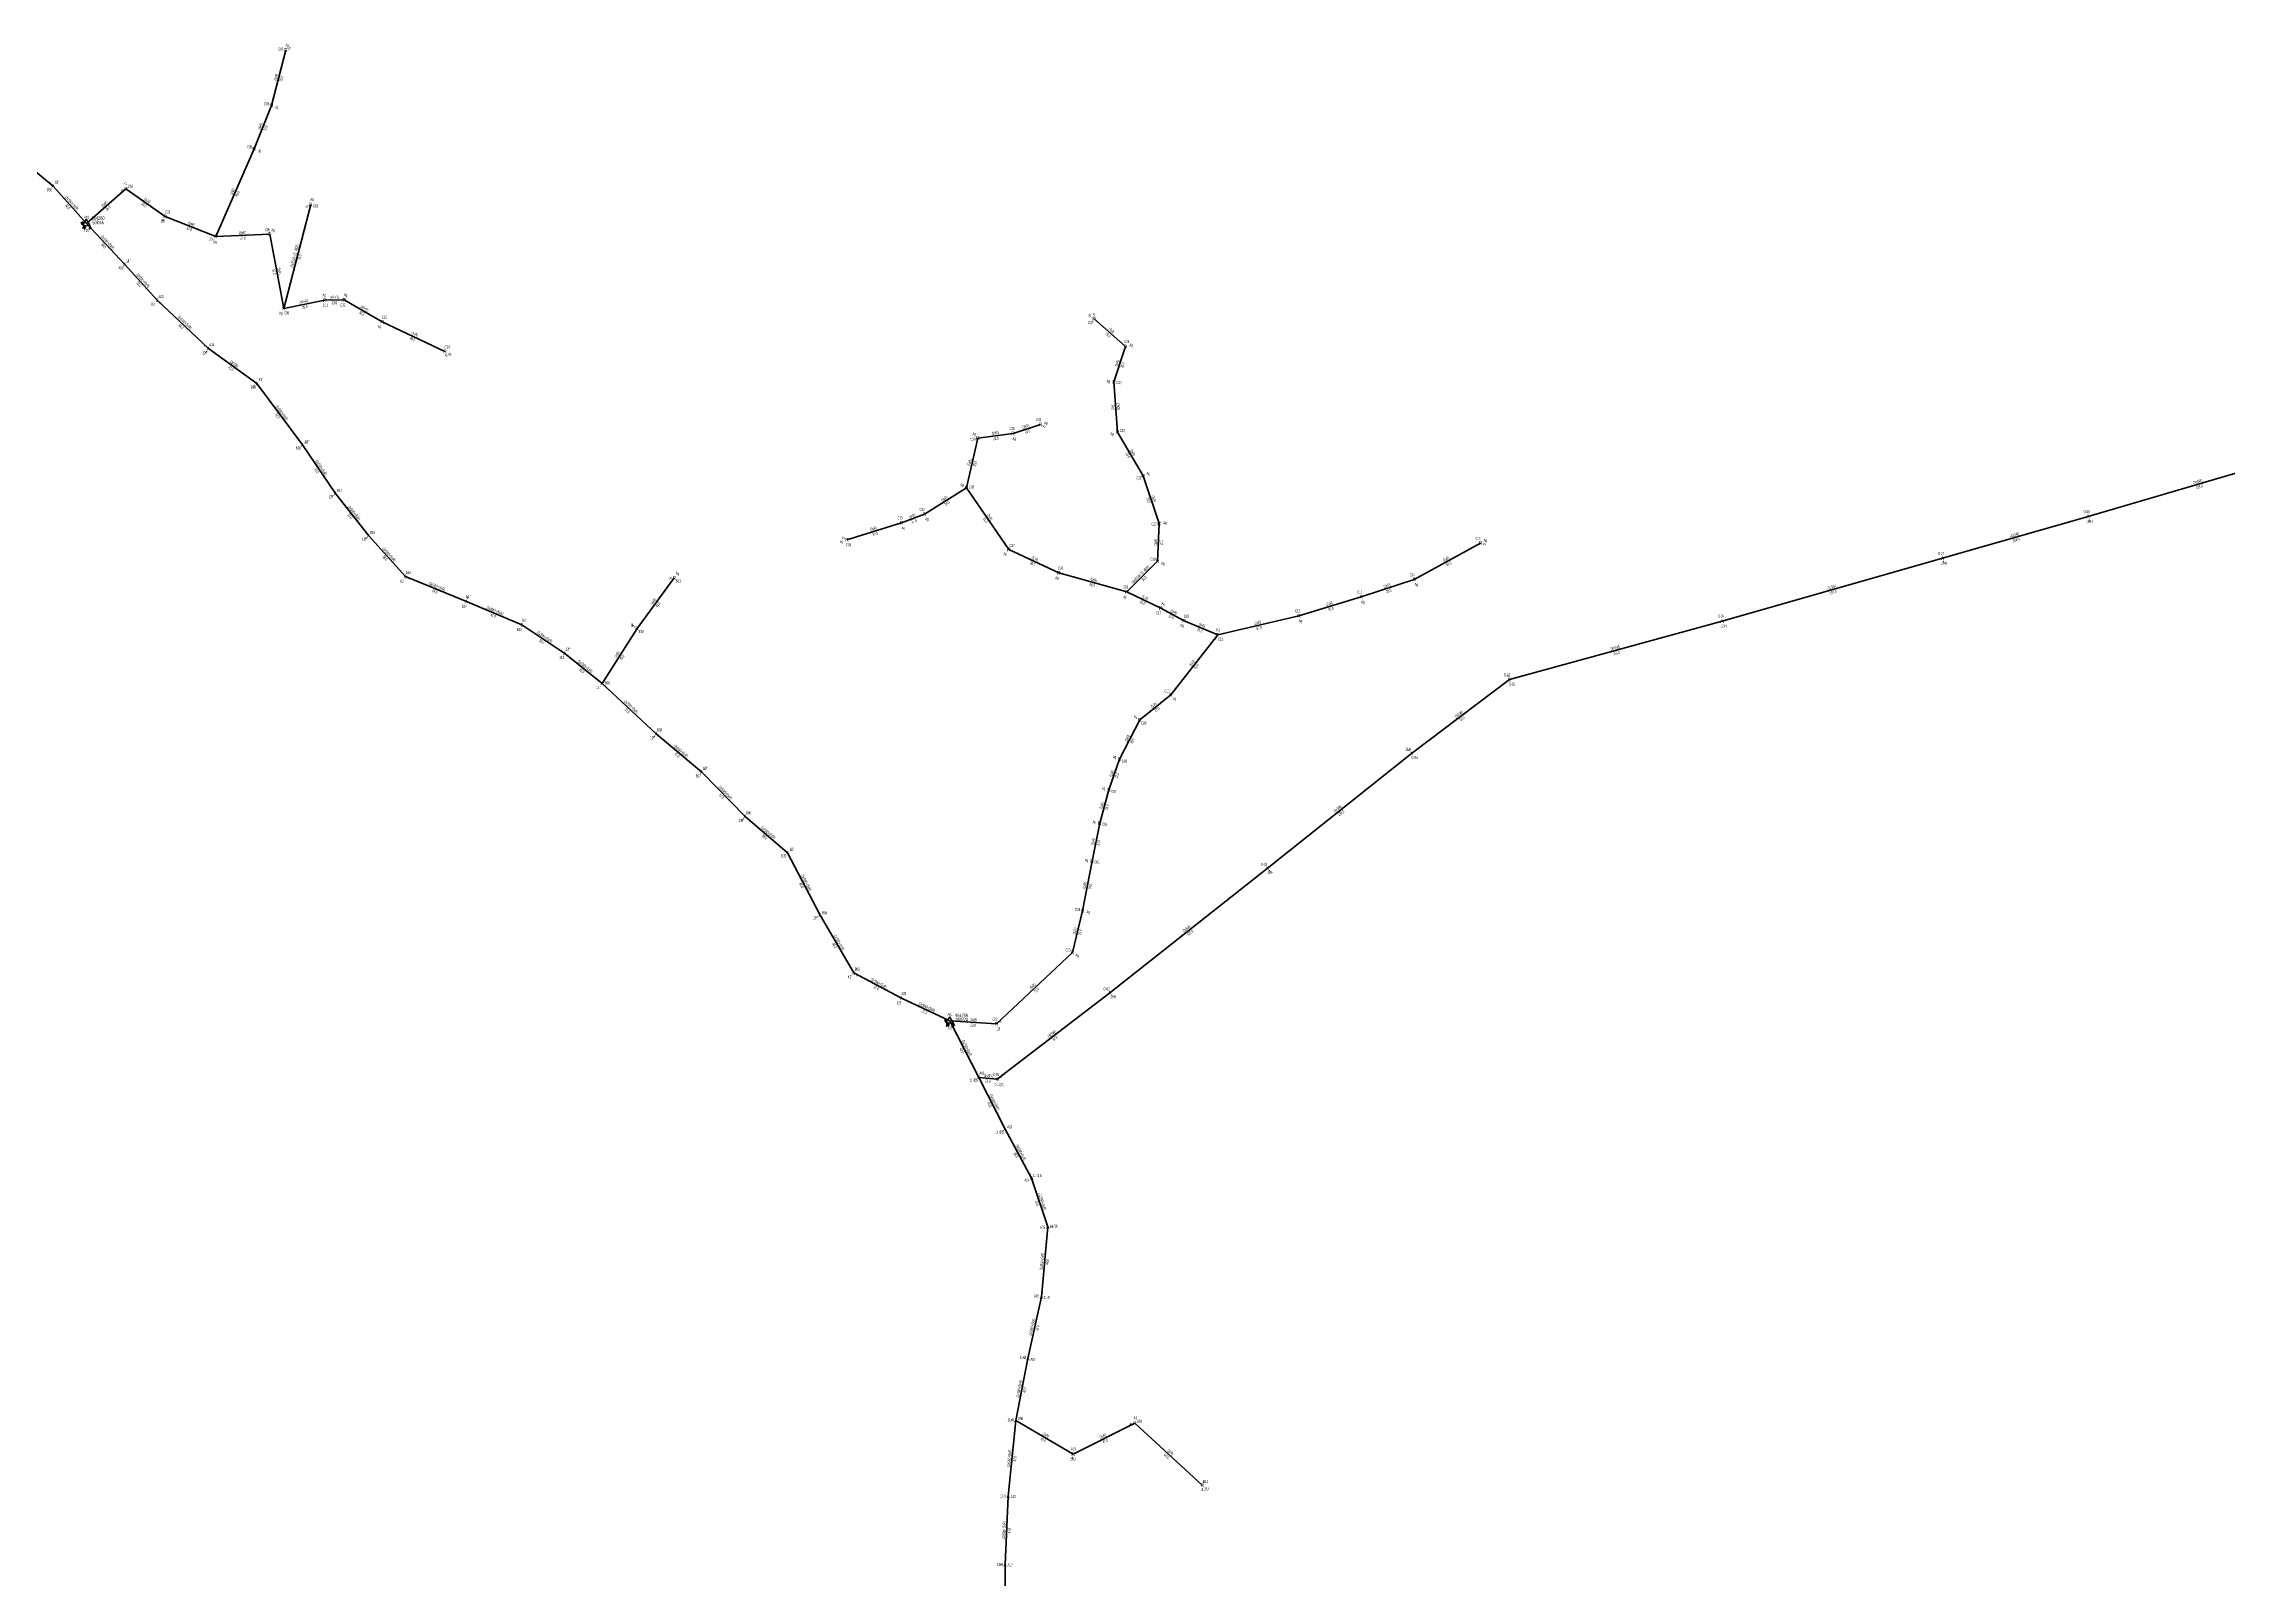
# Model space of a CAD drawing. Header units: millimetres. Extents: x 533048 to 542367, y 4141668 to 4149433.
# Drawn here: x 537688 to 539184, y 4147282 to 4148333 of the extents above; entities that cross this region are included whole.
import ezdxf
from ezdxf.enums import TextEntityAlignment as Align

# ---------------------------------------------------------------- set-up
doc = ezdxf.new("R2010")
doc.units = ezdxf.units.MM
for name, color, linetype, lineweight in [('DIREK_AG_MEVCUT', 120, 'Continuous', 25), ('DIREK_ENH_MEVCUT', 6, 'Continuous', 25), ('DIREK_OG_MEVCUT', 16, 'Continuous', 25), ('HAT_AG_HAVAI_MEVCUT', 126, 'Continuous', 50), ('HAT_ENH_HAVAI_MEVCUT', 6, 'Continuous', 70), ('HAT_OG_HAVAI_MEVCUT', 48, 'Continuous', 70), ('TRAFO_MEVCUT', 5, 'Continuous', 30), ('TRAFO_TADILAT_BYSK', 5, 'Continuous', 30)]:
    doc.layers.add(name, color=color, linetype=linetype, lineweight=lineweight)
doc.styles.add('Direk', font='B_CAD')
doc.styles.get("Standard").update_dxf_attribs({"font": 'Arial'})

# ---------------------------------------------------------------- blocks, each defined once
blk = doc.blocks.new('MEV_DIREK')
h = blk.add_hatch(color=32)
h.paths.add_polyline_path([(-2.1, 1), (-2.4, 1.1), (-3.3, -0.5), (-3.1, -0.7), (-2.7, 0.1), (-1.9, -0.4), (-1.8, -0.2), (-2.6, 0.2)])
h.paths.add_polyline_path([(-3.5, -0.2), (-3.3, -0.2), (-2.6, 1), (-2.7, 1.1)])
h.paths.add_polyline_path([(-3.5, 0.3), (-3.4, 0.2), (-3.1, 0.8), (-3.2, 0.9)])
h.paths.add_polyline_path([(-3.6, 0.8), (-3.7, 0.7), (-3.5, 0.6), (-3.5, 0.7)])
h.paths.add_polyline_path([(-1.5, -2.3), (-2.3, -2.3), (-2.5, -3.5), (-2.4, -3.5), (-2.2, -2.5), (-1.9, -2.5), (-2.1, -3.5), (-2, -3.5), (-1.8, -2.5), (-1.5, -2.5), (-1.7, -3.5), (-1.6, -3.5), (-1.4, -2.5), (-1.1, -2.5), (-1.3, -3.5), (-1.2, -3.5), (-1, -2.5), (-0.7, -2.5), (-0.9, -3.5), (-0.8, -3.5), (-0.6, -2.3), (-1.3, -2.3), (-1.3, -1.4), (-1.5, -1.4)])
at = {"layer": 'TRAFO_MEVCUT'}
for points in [[(2.4, -1.6), (2.1, -1.9), (2.1, -1.4), (1.9, -1.4), (2, -2.3), (2.2, -2), (2.3, -2.7), (2.1, -2.7), (2.4, -2.9), (2.4, -2.9), (2.6, -2.5), (2.4, -2.6)], [(2.4, -1.6), (2.1, -1.9), (2.1, -1.4), (1.9, -1.4), (2, -2.3), (2.2, -2), (2.3, -2.7), (2.1, -2.7), (2.4, -2.9), (2, -3.2), (2.2, -3.8), (2.3, -3.7), (2.1, -3.3), (2.3, -3.1), (2.4, -3.6), (2.5, -3.6), (2.3, -3.1), (2.5, -2.9), (2.7, -3.4), (2.7, -3.4), (2.6, -2.9), (2.7, -2.8), (2.9, -3.2), (3, -3.2), (2.8, -2.7), (3, -2.6), (3.1, -3.1), (3.2, -3), (3, -2.4), (2.4, -2.9), (2.6, -2.5), (2.4, -2.6)], [(3, -2.6), (3.1, -3.1), (3.2, -3), (3, -2.4), (2.4, -2.9), (2.6, -2.5), (2.4, -2.6), (2.4, -1.6), (2.1, -1.9), (2.1, -1.4), (1.9, -1.4), (2, -2.3), (2.2, -2), (2.3, -2.7), (2.1, -2.7), (2.4, -2.9), (2, -3.2), (2.2, -3.8), (2.3, -3.7), (2.1, -3.3), (2.3, -3.1), (2.4, -3.6), (2.5, -3.6), (2.3, -3.1), (2.5, -2.9), (2.7, -3.4), (2.7, -3.4), (2.6, -2.9), (2.7, -2.8), (2.9, -3.2), (3, -3.2), (2.8, -2.7)]]:
    blk.add_hatch(color=32, dxfattribs=at).paths.add_polyline_path(points)
at = {"layer": 'TRAFO_MEVCUT', "linetype": 'Continuous'}
for p, q in [((-2.5, -1.4), (0, 2.9)), ((2.5, -1.4), (0, 2.9)), ((-2.5, -1.4), (2.5, -1.4))]:
    blk.add_line(p, q, dxfattribs=at)
at = {"layer": 'TRAFO_MEVCUT', "color": 32, "flags": 128}
blk.add_lwpolyline([(1.9, -1.4), (2.1, -1.4), (2.1, -1.9), (2.4, -1.6), (2.4, -2.6), (2.6, -2.5), (2.4, -2.9), (3, -2.4), (3.2, -3), (3.1, -3.1), (3, -2.6), (2.8, -2.7), (3, -3.2), (2.9, -3.2), (2.7, -2.8), (2.6, -2.9), (2.7, -3.4), (2.7, -3.4), (2.5, -2.9), (2.3, -3.1), (2.5, -3.6), (2.4, -3.6), (2.3, -3.1), (2.1, -3.3), (2.3, -3.7), (2.2, -3.8), (2, -3.2), (2.4, -2.9), (2.1, -2.7), (2.3, -2.7), (2.2, -2), (2, -2.3), (1.9, -1.4)], dxfattribs=at)
at = {"layer": 'TRAFO_TADILAT_BYSK', "color": 32, "flags": 128}
for points in [[(-3.5, 0.6), (-3.5, 0.7), (-3.6, 0.8), (-3.7, 0.7), (-3.5, 0.6)], [(-3.3, -0.2), (-2.6, 1), (-2.7, 1.1), (-3.5, -0.2), (-3.3, -0.2)], [(-3.4, 0.2), (-3.1, 0.8), (-3.2, 0.9), (-3.5, 0.3), (-3.4, 0.2)], [(-1.8, -0.2), (-2.6, 0.2), (-2.1, 1), (-2.4, 1.1), (-3.3, -0.5), (-3.1, -0.7), (-2.7, 0.1), (-1.9, -0.4), (-1.8, -0.2)], [(-1.3, -1.4), (-1.5, -1.4), (-1.5, -2.3), (-2.3, -2.3), (-2.5, -3.5), (-2.4, -3.5), (-2.2, -2.5), (-1.9, -2.5), (-2.1, -3.5), (-2, -3.5), (-1.8, -2.5), (-1.5, -2.5), (-1.7, -3.5), (-1.6, -3.5), (-1.4, -2.5), (-1.1, -2.5), (-1.3, -3.5), (-1.2, -3.5), (-1, -2.5), (-0.7, -2.5), (-0.9, -3.5), (-0.8, -3.5), (-0.6, -2.3), (-1.3, -2.3), (-1.3, -1.4)]]:
    blk.add_lwpolyline(points, dxfattribs=at)

msp = doc.modelspace()

# ---------------------------------------------------------------- linework, layer by layer
at = {"layer": 'HAT_AG_HAVAI_MEVCUT'}
for p, q in [((537844.317653, 4148290.494407), (537853.976803, 4148328.220576)), ((537844.317653, 4148290.494407), (537832.384782, 4148260.803973)), ((537806.017368, 4148200.742954), (537832.384782, 4148260.803973)), ((537744.570861, 4148233.478921), (537717.530993, 4148209.642246)), ((537771.409334, 4148214.507276), (537744.570861, 4148233.478921)), ((537806.017368, 4148200.742954), (537771.409334, 4148214.507276)), ((537852.556945, 4148151.404106), (537871.055876, 4148222.684546)), ((537806.017368, 4148200.742954), (537843.019399, 4148202.278599)), ((537843.019399, 4148202.278599), (537852.556945, 4148151.404106)), ((537852.556945, 4148151.404106), (537880.714501, 4148157.300347)), ((537880.714501, 4148157.300347), (537893.933886, 4148157.368258)), ((537893.933886, 4148157.368258), (537919.925475, 4148142.44716)), ((537919.925475, 4148142.44716), (537962.938964, 4148122.142964)), ((538428.924276, 4148125.443775), (538407.336817, 4148144.450125)), ((538420.944124, 4148101.210842), (538428.924276, 4148125.443775)), ((538423.289189, 4148066.974061), (538420.944124, 4148101.210842)), ((538327.769861, 4148062.878039), (538351.842499, 4148065.993504)), ((538351.842499, 4148065.993504), (538370.535987, 4148072.172523)), ((538440.962013, 4148037.028443), (538423.289189, 4148066.974061)), ((538320.021601, 4148028.720131), (538327.769861, 4148062.878039)), ((538451.83141, 4148004.423294), (538440.962013, 4148037.028443)), ((538320.021601, 4148028.720131), (538291.169395, 4148010.802673)), ((538348.937308, 4147986.585112), (538320.021601, 4148028.720131)), ((538291.169395, 4148010.802673), (538275.526309, 4148004.936515)), ((538275.526309, 4148004.936515), (538238.156636, 4147993.211804)), ((538450.819213, 4147978.547673), (538451.83141, 4148004.423294)), ((538626.523418, 4147965.979325), (538671.869462, 4147990.98874)), ((538383.195667, 4147970.550948), (538348.937308, 4147986.585112)), ((538429.743425, 4147957.562861), (538450.819213, 4147978.547673)), ((538094.433607, 4147932.534668), (538119.931225, 4147967.295118)), ((538429.743425, 4147957.562861), (538383.195667, 4147970.550948)), ((538590.231458, 4147954.168794), (538626.523418, 4147965.979325)), ((538453.016898, 4147946.367378), (538429.743425, 4147957.562861)), ((538468.937672, 4147937.851615), (538453.016898, 4147946.367378)), ((538547.581461, 4147941.261363), (538590.231458, 4147954.168794)), ((538070.573607, 4147894.834861), (538094.433607, 4147932.534668)), ((538468.937672, 4147937.851615), (538491.932901, 4147928.19368)), ((538491.932901, 4147928.19368), (538547.581461, 4147941.261363)), ((538459.775719, 4147887.218304), (538491.932901, 4147928.19368)), ((538438.657552, 4147870.010909), (538459.775719, 4147887.218304)), ((538424.821682, 4147843.12009), (538438.657552, 4147870.010909)), ((538417.475597, 4147822.090455), (538424.821682, 4147843.12009)), ((538411.219308, 4147799.3423), (538417.475597, 4147822.090455)), ((538405.904357, 4147773.242596), (538411.219308, 4147799.3423)), ((538399.492089, 4147739.394754), (538405.904357, 4147773.242596)), ((538392.444275, 4147710.783237), (538399.492089, 4147739.394754)), ((538340.596519, 4147661.896101), (538392.444275, 4147710.783237)), ((538340.596519, 4147661.896101), (538308.621497, 4147663.938384)), ((538353.769941, 4147390.525765), (538393.002239, 4147367.515468)), ((538393.002239, 4147367.515468), (538435.200031, 4147388.781856)), ((538481.360505, 4147346.137447), (538435.200031, 4147388.781856))]:
    msp.add_line(p, q, dxfattribs=at)
at = {"layer": 'HAT_ENH_HAVAI_MEVCUT'}
for p, q in [((539087.727017, 4148009.087836), (539238.972208, 4148053.470568)), ((538988.084949, 4147980.542187), (539087.727017, 4148009.087836)), ((538837.232154, 4147937.590978), (538988.084949, 4147980.542187)), ((538837.232154, 4147937.590978), (538691.722692, 4147897.567741)), ((538624.536269, 4147847.07598), (538691.722692, 4147897.567741)), ((538525.804089, 4147768.365903), (538624.536269, 4147847.07598)), ((538418.016435, 4147683.130546), (538525.804089, 4147768.365903)), ((538341.033, 4147624.021), (538418.016435, 4147683.130546))]:
    msp.add_line(p, q, dxfattribs=at)
at = {"layer": 'HAT_OG_HAVAI_MEVCUT'}
for p, q in [((537694.711267, 4148235.276383), (537665.57842, 4148259.437467)), ((537694.711267, 4148235.276383), (537717.530993, 4148209.642246)), ((537743.724471, 4148181.64271), (537717.530993, 4148209.642246)), ((537743.724471, 4148181.64271), (537766.050384, 4148157.190065)), ((537801.077219, 4148124.033859), (537766.050384, 4148157.190065)), ((537801.077219, 4148124.033859), (537834.234429, 4148100.115522)), ((537865.416969, 4148058.112207), (537834.234429, 4148100.115522)), ((537888.003081, 4148024.82606), (537865.416969, 4148058.112207)), ((537910.738743, 4147996.009931), (537888.003081, 4148024.82606)), ((537910.738743, 4147996.009931), (537935.917343, 4147968.046565)), ((537977.597562, 4147951.093809), (537935.917343, 4147968.046565)), ((537977.597562, 4147951.093809), (538015.52693, 4147934.965932)), ((538044.975114, 4147915.421125), (538015.52693, 4147934.965932)), ((538070.573607, 4147894.834861), (538044.975114, 4147915.421125)), ((538107.585149, 4147860.467), (538070.573607, 4147894.834861)), ((538138.761351, 4147834.188208), (538107.585149, 4147860.467)), ((538168.370585, 4147803.78587), (538138.761351, 4147834.188208)), ((538168.370585, 4147803.78587), (538197.553427, 4147779.042803)), ((538219.75567, 4147736.287594), (538197.553427, 4147779.042803)), ((538219.75567, 4147736.287594), (538242.749269, 4147696.861189)), ((538275.465115, 4147679.522206), (538242.749269, 4147696.861189)), ((538275.465115, 4147679.522206), (538308.621497, 4147663.938384)), ((538328.488341, 4147625.247168), (538308.621497, 4147663.938384)), ((538346.404969, 4147589.804155), (538328.488341, 4147625.247168)), ((538328.488341, 4147625.247168), (538341.033, 4147624.021)), ((538364.586207, 4147556.421027), (538346.404969, 4147589.804155)), ((538375.614273, 4147523.12802), (538364.586207, 4147556.421027)), ((538371.317921, 4147475.231119), (538375.614273, 4147523.12802)), ((538362.005458, 4147432.96874), (538371.317921, 4147475.231119)), ((538353.769941, 4147390.525765), (538362.005458, 4147432.96874)), ((538348.513177, 4147338.662513), (538353.769941, 4147390.525765)), ((538346.358635, 4147291.872853), (538348.513177, 4147338.662513)), ((538346.573521, 4147244.71657), (538346.358635, 4147291.872853))]:
    msp.add_line(p, q, dxfattribs=at)

# ---------------------------------------------------------------- block references
at = {"layer": 'TRAFO_MEVCUT'}
for p in [(537717.530993, 4148209.642246), (538308.621497, 4147663.938384)]:
    msp.add_blockref('MEV_DIREK', p, dxfattribs=at)

# ---------------------------------------------------------------- texts
at = {"layer": 'DIREK_AG_MEVCUT', "width": 0.53}
for s, p in [('C07', (537850.586172, 4148329.088689)), ('Ag', (537854.866748, 4148331.696476)), ('C06', (537840.991387, 4148291.583423)), ('Ag', (537847.964436, 4148289.300454)), ('C05', (537829.158233, 4148262.160211)), ('8I', (537836.205836, 4148259.197842)), ('K1', (537744.382286, 4148236.994054)), ('C02', (537747.634766, 4148235.17081)), ('C03', (537773.077901, 4148217.583944)), ('Ag', (537871.957475, 4148226.158604)), ('C10', (537874.443648, 4148221.80534)), ('10I', (537769.665913, 4148211.292587)), ('C04', (537802.96595, 4148199.028647)), ('C08', (537841.433867, 4148205.398869)), ('Ag', (537845.335867, 4148205.190517)), ('Ag', (537805.420314, 4148197.23386)), ('Ag', (537880.341011, 4148160.818042)), ('C11', (537881.084034, 4148153.819909)), ('C12', (537893.040869, 4148153.984101)), ('Ag', (537894.850005, 4148160.839964)), ('Ag', (537850.501363, 4148148.3309)), ('C09', (537854.515373, 4148148.50332)), ('Ag', (537918.229891, 4148139.198859)), ('C13', (537921.545071, 4148145.549887)), ('Ag', (538404.509976, 4148146.938974)), ('C25', (538405.023976, 4148141.823194)), ('C14', (537964.433021, 4148125.308054)), ('C24', (538429.716257, 4148128.852993)), ('Ag', (538432.632207, 4148126.451578)), ('Ag', (537966.394261, 4148120.511916)), ('Ag', (538417.122006, 4148101.6906)), ('C23', (538424.416873, 4148100.774938)), ('Ag', (538325.25374, 4148065.643524)), ('C30', (538351.065138, 4148069.406085)), ('C31', (538369.437536, 4148075.495685)), ('Ag', (538374.179068, 4148073.376721)), ('Ag', (538419.622585, 4148065.836745)), ('C22', (538426.632067, 4148068.010964)), ('C29', (538324.385327, 4148061.986449)), ('Ag', (538352.637366, 4148062.504073)), ('C21', (538437.776948, 4148035.577458)), ('Ag', (538444.440961, 4148038.613309)), ('Ag', (538316.93575, 4148030.918805)), ('C28', (538323.459148, 4148029.378362)), ('C33', (538274.387535, 4148008.246076)), ('C32', (538289.624216, 4148013.943122)), ('Ag', (538292.783741, 4148007.521649)), ('C20', (538448.366312, 4148003.930248)), ('Ag', (538455.644339, 4148004.965832)), ('Ag', (538234.494076, 4147992.062678)), ('C34', (538239.204399, 4147989.872314)), ('Ag', (538276.702651, 4148001.517774)), ('C27', (538351.20156, 4147989.254037)), ('C15', (538670.179163, 4147994.053522)), ('Ag', (538675.206349, 4147992.829112)), ('Ag', (538346.524535, 4147983.741122)), ('C19', (538447.613953, 4147979.953485)), ('Ag', (538454.322094, 4147977.011325)), ('Ag', (538122.125492, 4147970.286524)), ('B11', (538122.753386, 4147965.224996)), ('Ag', (538381.936475, 4147967.153459)), ('C26', (538384.412, 4147973.832797)), ('C18', (538428.858655, 4147960.949183)), ('C14', (538625.130478, 4147969.1902)), ('Ag', (538627.972567, 4147962.638883)), ('Ag', (538428.465599, 4147954.170451)), ('Ag', (538454.673984, 4147949.631481)), ('C12', (538546.674038, 4147944.641685)), ('C13', (538589.182944, 4147957.508049)), ('Ag', (538591.31182, 4147950.728112)), ('8I', (538091.064648, 4147934.832404)), ('B10', (538097.325116, 4147930.562568)), ('C17', (538451.432531, 4147943.246515)), ('Ag', (538467.367393, 4147934.55382)), ('C16', (538470.442362, 4147941.011663)), ('K1', (538492.227396, 4147931.712805)), ('Ag', (538548.512739, 4147937.79218)), ('C11', (538493.81578, 4147925.243295)), ('C10', (538457.278292, 4147889.670416)), ('Ag', (538462.453831, 4147884.588784)), ('Ag', (538435.724395, 4147872.388383)), ('C09', (538441.376543, 4147867.807028)), ('Ag', (538421.306081, 4147844.629861)), ('C08', (538428.037667, 4147841.738989)), ('Ag', (538413.8108, 4147823.233066)), ('C07', (538420.816961, 4147821.048684)), ('Ag', (538407.479524, 4147800.236273)), ('C06', (538414.6234, 4147798.528572)), ('Ag', (538402.128378, 4147773.984698)), ('C05', (538409.338661, 4147772.567643)), ('C04', (538396.072204, 4147740.139324)), ('Ag', (538403.250788, 4147738.576419)), ('C03', (538389.421181, 4147712.547013)), ('Ag', (538395.732121, 4147708.864995)), ('C02', (538339.409156, 4147665.188543)), ('12I', (538341.821787, 4147658.498555)), ('K1', (538435.693999, 4147392.299746)), ('A10', (538438.49647, 4147389.958076)), ('10U', (538392.890897, 4147364.016766)), ('A09', (538393.113567, 4147371.013697)), ('A11', (538483.73553, 4147348.708295)), ('10U', (538483.93939, 4147343.754997))]:
    msp.add_text(s, height=2.05, dxfattribs=at).set_placement(p, align=Align.MIDDLE_CENTER)
at = {"layer": 'DIREK_AG_MEVCUT', "style": 'Direk'}
for s, p in [('R', (537853.976803, 4148328.220576)), ('R', (537844.317653, 4148290.494407)), ('R', (537832.384782, 4148260.803973)), ('P', (537744.570861, 4148233.478921)), ('R', (537771.409334, 4148214.507276)), ('R', (537871.055876, 4148222.684546)), ('R', (537806.017368, 4148200.742954)), ('R', (537843.019399, 4148202.278599)), ('R', (537880.714501, 4148157.300347)), ('R', (537893.933886, 4148157.368258)), ('R', (537852.556945, 4148151.404106)), ('R', (537919.925475, 4148142.44716)), ('R', (538407.336817, 4148144.450125)), ('R', (538428.924276, 4148125.443775)), ('R', (537962.938964, 4148122.142964)), ('R', (538420.944124, 4148101.210842)), ('R', (538351.842499, 4148065.993504)), ('R', (538370.535987, 4148072.172523)), ('R', (538423.289189, 4148066.974061)), ('R', (538327.769861, 4148062.878039)), ('R', (538440.962013, 4148037.028443)), ('R', (538320.021601, 4148028.720131)), ('R', (538275.526309, 4148004.936515)), ('R', (538291.169395, 4148010.802673)), ('R', (538451.83141, 4148004.423294)), ('R', (538238.156636, 4147993.211804)), ('R', (538671.869462, 4147990.98874)), ('R', (538348.937308, 4147986.585112)), ('R', (538450.819213, 4147978.547673)), ('R', (538119.931225, 4147967.295118)), ('R', (538383.195667, 4147970.550948)), ('R', (538626.523418, 4147965.979325)), ('R', (538429.743425, 4147957.562861)), ('R', (538453.016898, 4147946.367378)), ('R', (538590.231458, 4147954.168794)), ('R', (538094.433607, 4147932.534668)), ('R', (538468.937672, 4147937.851615)), ('R', (538547.581461, 4147941.261363)), ('P', (538491.932901, 4147928.19368)), ('R', (538459.775719, 4147887.218304)), ('R', (538438.657552, 4147870.010909)), ('R', (538424.821682, 4147843.12009)), ('R', (538417.475597, 4147822.090455)), ('R', (538411.219308, 4147799.3423)), ('R', (538405.904357, 4147773.242596)), ('R', (538399.492089, 4147739.394754)), ('R', (538392.444275, 4147710.783237)), ('R', (538340.596519, 4147661.896101)), ('P', (538435.200031, 4147388.781856)), ('R', (538393.002239, 4147367.515468)), ('R', (538481.360505, 4147346.137447))]:
    msp.add_text(s, height=2.5, dxfattribs=at).set_placement(p, align=Align.MIDDLE_CENTER)
at = {"layer": 'DIREK_AG_MEVCUT', "color": 32, "style": 'Direk'}
for s, rotation, p in [('5', 480.638883, (537856.385912, 4148329.647527)), ('4', 517.652755, (537833.449395, 4148263.393683)), ('4', 292.2341, (537741.979054, 4148232.419424)), ('5', 300.451375, (537868.642109, 4148221.265486)), ('4', 328.135955, (537769.931198, 4148212.129228)), ('5', 543.638188, (538407.159141, 4148147.244482)), ('5', 379.730697, (537963.884243, 4148119.507352)), ('5', 423.290991, (538373.037229, 4148070.914036)), ('5', 242.419217, (538235.674831, 4147994.508201)), ('5', 433.877775, (538674.559342, 4147990.211215)), ('5', 278.739068, (538117.163731, 4147966.869701)), ('4', 234.721928, (538092.147803, 4147934.151795)), ('4', 329.546578, (538490.513755, 4147925.779963)), ('4', 481.573767, (538342.982026, 4147663.36217)), ('4', 279.376858, (538432.437445, 4147388.325659)), ('4', 343.892507, (538392.225407, 4147364.825388)), ('5', 159.767338, (538482.328838, 4147348.764676)), ('4', 362.267337, (538481.471279, 4147343.339639))]:
    msp.add_text(s, height=2, rotation=rotation, dxfattribs=at).set_placement(p, align=Align.MIDDLE_CENTER)
at = {"layer": 'DIREK_ENH_MEVCUT', "width": 0.53}
for s, p in [('O-08', (539086.752299, 4148012.449372)), ('12-H', (539088.70336, 4148005.720698)), ('O-07', (538987.123774, 4147983.907621)), ('12-H', (538989.047704, 4147977.171223)), ('O-06', (538836.288814, 4147940.961454)), ('12-H', (538838.177015, 4147934.215066)), ('D-12', (538690.151192, 4147900.768165)), ('O-05', (538693.265351, 4147894.426053)), ('12-H', (538622.385959, 4147849.853763)), ('O-04', (538626.67873, 4147844.308335)), ('O-03', (538523.627725, 4147771.106969)), ('12-H', (538527.988551, 4147765.614638)), ('O-02', (538415.865142, 4147685.891331)), ('12-H', (538420.175642, 4147680.359606)), ('O-01', (538340.070171, 4147627.385961)), ('D-12(S)', (538342.084577, 4147620.345877))]:
    msp.add_text(s, height=2.05, dxfattribs=at).set_placement(p, align=Align.MIDDLE_CENTER)
at = {"layer": 'DIREK_ENH_MEVCUT', "style": 'Direk'}
for s, p in [('A', (539087.727017, 4148009.087836)), ('A', (538988.084949, 4147980.542187)), ('A', (538837.232154, 4147937.590978)), ('6', (538691.722692, 4147897.567741)), ('A', (538624.536269, 4147847.07598)), ('A', (538525.804089, 4147768.365903)), ('A', (538418.016435, 4147683.130546)), ('6', (538341.033, 4147624.021))]:
    msp.add_text(s, height=2.5, dxfattribs=at).set_placement(p, align=Align.MIDDLE_CENTER)
at = {"layer": 'DIREK_ENH_MEVCUT', "color": 32, "style": 'Direk'}
for rotation, p in [(376.078105, (539088.50247, 4148006.397358)), (375.916154, (538988.852794, 4147977.849528)), (465.764449, (538839.926837, 4147938.351691)), (200.765797, (538690.729956, 4147900.185846)), (217.334656, (538622.838154, 4147849.302279)), (398.392479, (538527.543015, 4147766.171333)), (397.722358, (538419.729576, 4147680.915788)), (476.742727, (538343.533501, 4147625.280958))]:
    msp.add_text('4', height=2, rotation=rotation, dxfattribs=at).set_placement(p, align=Align.MIDDLE_CENTER)
at = {"layer": 'DIREK_OG_MEVCUT', "width": 0.53}
for s, p in [('B02', (537692.280081, 4148232.758578)), ("12I''", (537697.264817, 4148237.920912)), ("12I''", (537746.431623, 4148184.144656)), ('A02', (537741.154096, 4148179.267173)), ("K2'", (537763.341594, 4148154.52961)), ('A03', (537768.547436, 4148159.64256)), ('A04', (537803.308996, 4148126.729999)), ("12I''", (537798.742327, 4148121.213148)), ('B19', (537831.776553, 4148097.623767)), ("K2'", (537836.897453, 4148102.815251)), ('B18', (537862.563105, 4148056.086013)), ("12I''", (537868.439445, 4148060.258112)), ("12I''", (537885.014216, 4148022.63727)), ('B17', (537890.82687, 4148026.893962)), ("12I''", (537907.914738, 4147993.628804)), ('B16', (537913.414523, 4147998.266079)), ("K2'", (537933.769192, 4147964.986249)), ('B15', (537937.928185, 4147970.911266)), ('B14', (537976.253407, 4147947.862207)), ("12I''", (537978.979121, 4147954.415337)), ('B13', (538013.867409, 4147931.884375)), ("K2'", (538017.279972, 4147938.221147)), ("12I''", (538047.130119, 4147918.366727)), ('B12', (538042.908525, 4147912.596376)), ("12I''", (538068.176203, 4147892.061608)), ('B09', (538074.044489, 4147895.285391)), ("12I''", (538105.154458, 4147857.719935)), ('B08', (538109.904476, 4147863.088207)), ('B07', (538136.376925, 4147831.626078)), ("12I''", (538141.263481, 4147836.876814)), ("12I''", (538165.864393, 4147801.100684)), ('B06', (538170.758709, 4147806.344554)), ("K2'", (538200.543978, 4147781.427945)), ('B05', (538194.817132, 4147776.860445)), ('B04', (538222.821372, 4147737.976224)), ("12I''", (538216.495396, 4147734.49179)), ("K2'", (538240.125632, 4147694.128732)), ('B03', (538245.17336, 4147699.385824)), ("12I''", (538273.850109, 4147676.289861)), ('B02', (538277.029458, 4147682.653153)), ('11 /1,5', (538324.792051, 4147623.363975)), ('A02', (538330.455718, 4147628.141892)), ('11 /1,5', (538342.735471, 4147587.878011)), ('A03', (538349.50398, 4147591.430848)), ('11 /1,5', (538368.409554, 4147558.079533)), ('A04', (538361.37529, 4147555.028183)), ('A05', (538372.137473, 4147522.725699)), ('11 /16', (538379.596691, 4147523.58885)), ('A06', (538367.858899, 4147475.765127)), ('11 /5', (538374.869451, 4147474.682831)), ('11 /3', (538358.491312, 4147433.696725)), ('A07', (538365.432691, 4147432.258759)), ('11 /3', (538350.218633, 4147391.049185)), ('A08', (538356.959517, 4147391.966809)), ('11 /3', (538344.932476, 4147338.92622)), ('A12', (538352.003723, 4147338.405445)), ('11 /3', (538342.768783, 4147291.947277)), ('A13', (538349.857883, 4147291.800306))]:
    msp.add_text(s, height=2.05, dxfattribs=at).set_placement(p, align=Align.MIDDLE_CENTER)
at = {"layer": 'DIREK_OG_MEVCUT', "color": 32, "style": 'Direk'}
for s, rotation, p in [('4', 228.166189, (537692.625036, 4148237.143905)), ('4', 492.570494, (537745.786518, 4148183.536901)), ('4', 405.527882, (537768.04844, 4148155.228492)), ('5', 232.288962, (537798.862123, 4148125.746562)), ('4', 318.477347, (537799.221054, 4148121.937517)), ('4', 229.793467, (537832.096007, 4148101.923047)), ('5', 310.990862, (537832.12095, 4148098.278893)), ('4', 484.766353, (537867.717125, 4148059.708854)), ('4', 305.187242, (537885.714716, 4148023.21256)), ('4', 309.204915, (537908.56905, 4147994.240063)), ('4', 421.400148, (537938.375699, 4147966.706234)), ('4', 517.189997, (537978.683056, 4147953.674836)), ('4', 244.330233, (538013.003274, 4147936.178846)), ('4', 235.119236, (538042.678151, 4147917.022362)), ('4', 408.139278, (538072.65896, 4147892.966359)), ('4', 317.808839, (538105.704651, 4147858.392457)), ('4', 495.65014, (538140.718657, 4147836.190445)), ('4', 315.608776, (538166.411834, 4147801.785046)), ('4', 483.008366, (538199.901482, 4147780.568135)), ('4', 298.144432, (538217.286738, 4147734.966846)), ('4', 414.120451, (538245.017971, 4147695.220156)), ('4', 424.13876, (538277.984703, 4147678.300865)), ('4', 297.088621, (538325.995492, 4147623.972137)), ('4', 297.256066, (538343.915856, 4147588.521845)), ('4', 206.012085, (538363.358237, 4147558.937391)), ('4', 450.737485, (538378.414041, 4147523.16406)), ('4', 533.049097, (538371.656774, 4147478.01054)), ('4', 257.934879, (538359.267308, 4147433.554005)), ('4', 260.317301, (538351.009829, 4147390.996702)), ('4', 356.57575, (538348.345936, 4147335.867512)), ('4', 268.087929, (538343.560194, 4147291.966277))]:
    msp.add_text(s, height=2, rotation=rotation, dxfattribs=at).set_placement(p, align=Align.MIDDLE_CENTER)
at = {"layer": 'DIREK_OG_MEVCUT', "style": 'Direk'}
for s, p in [('A', (537694.711267, 4148235.276383)), ('A', (537743.724471, 4148181.64271)), ('6', (537766.050384, 4148157.190065)), ('A', (537801.077219, 4148124.033859)), ('6', (537834.234429, 4148100.115522)), ('A', (537865.416969, 4148058.112207)), ('A', (537888.003081, 4148024.82606)), ('A', (537910.738743, 4147996.009931)), ('6', (537935.917343, 4147968.046565)), ('A', (537977.597562, 4147951.093809)), ('6', (538015.52693, 4147934.965932)), ('A', (538044.975114, 4147915.421125)), ('A', (538070.573607, 4147894.834861)), ('A', (538107.585149, 4147860.467)), ('A', (538138.761351, 4147834.188208)), ('A', (538168.370585, 4147803.78587)), ('6', (538197.553427, 4147779.042803)), ('A', (538219.75567, 4147736.287594)), ('6', (538242.749269, 4147696.861189)), ('A', (538275.465115, 4147679.522206)), ('A', (538328.488341, 4147625.247168)), ('A', (538346.404969, 4147589.804155)), ('A', (538364.586207, 4147556.421027)), ('A', (538375.614273, 4147523.12802)), ('A', (538371.317921, 4147475.231119)), ('A', (538362.005458, 4147432.96874)), ('A', (538353.769941, 4147390.525765)), ('A', (538348.513177, 4147338.662513)), ('A', (538346.358635, 4147291.872853))]:
    msp.add_text(s, height=2.5, dxfattribs=at).set_placement(p, align=Align.MIDDLE_CENTER)
at = {"layer": 'HAT_AG_HAVAI_MEVCUT', "lineweight": 30, "width": 0.53}
for s, rotation, p in [('(4xR)', 75.638882, (537848.323789, 4148309.568319, 268926.988401)), ('(4xR)', 428.10433, (537837.562533, 4148275.96617, 268916.192391)), ('(4xR)', 66.298025, (537818.422773, 4148231.115146, 268916.192391)), ('(5xR)', 401.397405, (537730.488841, 4148222.198204, 268858.765496)), ('(5xR)', 324.74418, (537758.480741, 4148224.687194, 268872.285431)), ('(5xR)', 338.311274, (537789.02748, 4148208.41494, 268885.704667)), ('(5xR)', 2.376504, (537824.483137, 4148202.360045, 268921.509699)), ('(3x25/16+35_AER)', 75.451373, (537860.983666, 4148187.257847, 268935.527938)), ('(5xR)', 280.61811, (537848.623618, 4148176.997975, 268926.278473)), ('(4P+R)', 11.826944, (537866.46151, 4148155.184182, 268940.35725)), ('(4P+R)', 0.294342, (537887.319827, 4148158.184291, 268946.966943)), ('(4P+R)', 330.140984, (537907.352868, 4148150.644874, 268959.962738)), ('(3xR)', 334.730696, (537941.795062, 4148133.063727, 268981.469482)), ('(3xR)', 318.638187, (538418.692236, 4148135.584919, 269203.668408)), ('(3xR)', 71.772758, (538424.12685, 4148113.593177, 269214.462138)), ('(3xR)', 273.918383, (538422.964669, 4148084.150537, 269210.472062)), ('(3xR)', 7.374193, (538339.697083, 4148065.278741, 269175.92125)), ('(3xR)', 18.29099, (538360.922477, 4148069.890067, 269185.267994)), ('(3xR)', 300.547572, (538432.857628, 4148052.433267, 269211.644595)), ('(5xR)', 77.219503, (538323.06679, 4148045.987119, 269163.88493)), ('(3xR)', 391.840623, (538305.147074, 4148020.483493, 269145.584698)), ('(3xR)', 288.436552, (538447.203085, 4148020.994684, 269220.481007)), ('(3xR)', 380.556045, (538283.049397, 4148008.665474, 269137.763155)), ('(5xR)', 304.46037, (538335.180294, 4148008.133582, 269160.0108)), ('(3xR)', 377.419216, (538256.587016, 4147999.885179, 269119.078318)), ('(3xR)', 87.759858, (538450.475961, 4147991.518708, 269225.915705)), ('(5xR)', 334.918689, (538366.426806, 4147979.337881, 269174.468654)), ('(2xR)', 28.877774, (538648.785939, 4147979.228336, 269335.934731)), ('(5xR)', 344.409455, (538406.697993, 4147964.87563, 269191.597833)), ('(3x50/16+70_AER)', 44.876072, (538439.68158, 4147968.657606, 269225.409606)), ('(2xR)', 18.026496, (538608.1144, 4147960.882336, 269313.261709)), ('(4xR)', 53.739067, (538106.497034, 4147950.417637, 269059.965612)), ('(5xR)', 334.310561, (538441.748631, 4147952.731103, 269214.871713)), ('(5xR)', 331.858399, (538461.37819, 4147942.859013, 269226.508449)), ('(2xR)', 16.837714, (538568.660247, 4147948.528638, 269295.115729)), ('(5xR)', 337.217723, (538480.764433, 4147933.806333, 269245.96645)), ('(2xR)', 13.215058, (538519.562865, 4147935.555012, 269273.790731)), ('(4xR)', 57.670505, (538081.785368, 4147914.139334, 269047.216804)), ('(5xR)', 51.875431, (538475.18564, 4147908.230759, 269245.96645)), ('(5xR)', 39.173658, (538448.679714, 4147879.273556, 269229.88786)), ('(5xR)', 62.773264, (538430.983795, 4147856.954385, 269219.328776)), ('(5xR)', 70.744638, (538420.34619, 4147832.885585, 269212.410841)), ('(5xR)', 74.622469, (538413.527883, 4147810.941779, 269208.737798)), ('(5xR)', 78.48966, (538407.728927, 4147786.462061, 269205.609654)), ('(5xR)', 79.272787, (538401.863078, 4147756.476888, 269202.952179)), ('(5xR)', 76.161947, (538395.142853, 4147725.292297, 269199.746045)), ('(5xR)', 43.316549, (538365.937273, 4147686.958108, 269196.222137)), ('(5xR)', 356.345415, (538324.663188, 4147663.765514, 269154.310748)), ('(3xR)', 329.607775, (538373.81612, 4147379.753812, 269196.50112)), ('(3xR)', 26.746697, (538413.718595, 4147378.907716, 269217.600016)), ('(3xR)', 317.267336, (538458.85706, 4147368.084, 269217.600016))]:
    msp.add_text(s, height=2.05, rotation=rotation, dxfattribs=at).set_placement(p, align=Align.CENTER)
for s, rotation, p in [('39.0', 75.638882, (537849.970667, 4148309.146664, 268926.988401)), ('32.0', 428.10433, (537839.139902, 4148275.33221, 268916.192391)), ('66.0', 66.298025, (537819.979376, 4148230.431781, 268916.192391)), ('36.0', 401.397405, (537731.613013, 4148220.922964, 268858.765496)), ('33.0', 324.74418, (537757.499454, 4148223.299003, 268872.285431)), ('37.0', 338.311274, (537788.399221, 4148206.835291, 268885.704667)), ('37.0', 2.376504, (537824.553629, 4148200.661508, 268921.509699)), ('74.0', 75.451373, (537862.629155, 4148186.830805, 268935.527938)), ('52.0', 280.61811, (537846.952726, 4148176.68473, 268926.278473)), ('13.0', 0.294342, (537887.32856, 4148156.484314, 268946.966943)), ('29.0', 11.826944, (537866.809936, 4148153.520271, 268940.35725)), ('30.0', 330.140984, (537906.506493, 4148149.170544, 268959.962738)), ('48.0', 334.730696, (537941.069377, 4148131.526397, 268981.469482)), ('29.0', 318.638187, (538417.568856, 4148134.308981, 269203.668408)), ('26.0', 71.772758, (538425.74155, 4148113.06144, 269214.462138)), ('34.0', 273.918383, (538421.268643, 4148084.034367, 269210.472062)), ('20.0', 18.29099, (538361.45601, 4148068.27596, 269185.267994)), ('24.0', 7.374193, (538339.915277, 4148063.592801, 269175.92125)), ('35.0', 300.547572, (538431.393575, 4148051.569236, 269211.644595)), ('35.0', 77.219503, (538324.724672, 4148045.611051, 269163.88493)), ('34.0', 288.436552, (538445.590338, 4148020.457052, 269220.481007)), ('17.0', 380.556045, (538283.646307, 4148007.073714, 269137.763155)), ('34.0', 391.840623, (538306.043923, 4148019.039311, 269145.584698)), ('51.0', 304.46037, (538333.778614, 4148007.171661, 269160.0108)), ('39.0', 377.419216, (538257.095929, 4147998.263141, 269119.078318)), ('26.0', 87.759858, (538452.174662, 4147991.452259, 269225.915705)), ('38.0', 334.918689, (538365.706169, 4147977.798179, 269174.468654)), ('52.0', 28.877774, (538649.606941, 4147977.739728, 269335.934731)), ('48.0', 344.409455, (538406.241099, 4147963.238179, 269191.597833)), ('30.0', 44.876072, (538440.881058, 4147967.452927, 269225.409606)), ('43.0', 53.739067, (538107.867798, 4147949.412149, 269059.965612)), ('26.0', 334.310561, (538441.011693, 4147951.199136, 269214.871713)), ('45.0', 16.837714, (538569.152672, 4147946.901519, 269295.115729)), ('38.0', 18.026496, (538608.640476, 4147959.265783, 269313.261709)), ('18.0', 331.858399, (538460.576381, 4147941.359979, 269226.508449)), ('25.0', 337.217723, (538480.106141, 4147932.238962, 269245.96645)), ('57.0', 13.215058, (538519.951497, 4147933.90003, 269273.790731)), ('45.0', 57.670505, (538083.221846, 4147913.230195, 269047.216804)), ('52.0', 51.875431, (538476.52298, 4147907.181224, 269245.96645)), ('27.0', 39.173658, (538449.753558, 4147877.955656, 269229.88786)), ('30.0', 62.773264, (538432.49544, 4147856.176613, 269219.328776)), ('22.0', 70.744638, (538421.951089, 4147832.32496, 269212.410841)), ('24.0', 74.622469, (538415.167022, 4147810.490976, 269208.737798)), ('27.0', 78.48966, (538409.394738, 4147786.122835, 269205.609654)), ('34.0', 79.272787, (538403.533369, 4147756.160462, 269202.952179)), ('29.0', 76.161947, (538396.793511, 4147724.885694, 269199.746045)), ('71.0', 43.316549, (538367.103521, 4147685.721231, 269196.222137)), ('32.0', 356.345415, (538324.554828, 4147662.068971, 269154.310748)), ('45.0', 329.607775, (538372.956061, 4147378.287422, 269196.50112)), ('47.0', 26.746697, (538414.483675, 4147377.389608, 269217.600016)), ('63.0', 317.267336, (538457.703476, 4147366.835303, 269217.600016))]:
    msp.add_text(s, height=2.05, rotation=rotation, dxfattribs=at).set_placement(p, align=Align.TOP_CENTER)
at = {"layer": 'HAT_ENH_HAVAI_MEVCUT', "lineweight": 30, "width": 0.53}
for rotation, p in [(16.354267, (539163.110274, 4148032.09481, 269619.486104)), (15.986049, (539037.671891, 4147995.632141, 269543.863509)), (15.892854, (538912.425788, 4147959.884092, 269494.042475)), (375.379229, (538764.251997, 4147918.398922, 269345.861346)), (36.925496, (538657.618821, 4147873.001365, 269345.861346)), (38.56213, (538574.64032, 4147808.385585, 269312.268134)), (38.335927, (538471.383032, 4147726.414954, 269262.902044)), (37.517833, (538379.007061, 4147654.249962, 269209.008218))]:
    msp.add_text('(3xSW)', height=2.05, rotation=rotation, dxfattribs=at).set_placement(p, align=Align.CENTER)
for s, rotation, p in [('158.0', 16.354267, (539163.588952, 4148030.463594, 269619.486104)), ('104.0', 15.986049, (539038.140076, 4147993.997882, 269543.863509)), ('157.0', 15.892854, (538912.891315, 4147958.249074, 269494.042475)), ('151.0', 375.379229, (538764.702849, 4147916.759797, 269345.861346)), ('84.0', 36.925496, (538658.64014, 4147871.642356, 269345.861346)), ('126.0', 38.56213, (538575.700037, 4147807.056299, 269312.268134)), ('137.0', 38.335927, (538472.437493, 4147725.081495, 269262.902044)), ('97.0', 37.517833, (538380.042375, 4147652.901584, 269209.008218))]:
    msp.add_text(s, height=2.05, rotation=rotation, dxfattribs=at).set_placement(p, align=Align.TOP_CENTER)
at = {"layer": 'HAT_OG_HAVAI_MEVCUT', "lineweight": 30, "width": 0.53}
for s, rotation, p in [('34.0', 311.675748, (537705.486248, 4148221.894137, 268858.765496)), ('38.0', 313.091243, (537730.007005, 4148195.06179, 268858.765496)), ('33.0', 312.396909, (537754.25971, 4148168.843264, 268883.025192)), ('48.0', 316.571538, (537782.97947, 4148139.994664, 268883.025192)), ('41.0', 324.194768, (537817.158547, 4148111.385332, 268917.117215)), ('52.0', 306.589558, (537849.143212, 4148078.607197, 268917.117215)), ('40.0', 304.158616, (537876.006662, 4148040.991871, 268932.708484)), ('37.0', 308.273116, (537898.703605, 4148009.891497, 268944.001541)), ('38.0', 312.000308, (537922.696373, 4147981.459484, 268967.958672)), ('45.0', 337.86676, (537956.437205, 4147958.782823, 268967.958672)), ('41.0', 336.964407, (537996.229638, 4147942.247648, 269007.763465)), ('35.0', 326.427706, (538029.780982, 4147924.485318, 269007.763465)), ('33.0', 321.193818, (538057.241676, 4147904.465613, 269022.487557)), ('51.0', 317.121096, (538088.500994, 4147877.028056, 269035.286803)), ('41.0', 319.872062, (538122.625428, 4147846.677688, 269053.792574)), ('42.0', 314.242831, (538152.957037, 4147818.393993, 269069.380676)), ('38.0', 319.706605, (538182.41231, 4147790.766005, 269098.776714)), ('48.0', 297.442285, (538207.900195, 4147757.273472, 269098.776714)), ('46.0', 300.250867, (538230.518216, 4147716.146173, 269121.374634)), ('37.0', 332.076978, (538258.70915, 4147687.440657, 269121.374634)), ('37.0', 334.82602, (538291.681743, 4147670.961028, 269154.310748)), ('43.0', 297.179214, (538317.798774, 4147644.204517, 269154.310748)), ('13.0', 354.417403, (538334.677982, 4147623.788115, 269170.5165)), ('40.0', 296.816836, (538336.688069, 4147607.142193, 269164.24417)), ('38.0', 298.573753, (538354.749116, 4147572.706045, 269173.202484)), ('35.0', 288.327076, (538369.293355, 4147539.507249, 269182.293104)), ('48.0', 84.874286, (538374.312698, 4147499.10363, 269187.807137)), ('43.0', 77.573523, (538367.491776, 4147453.917021, 269185.65896)), ('43.0', 79.018944, (538358.722136, 4147411.585341, 269181.002729)), ('52.0', 84.21237, (538351.987226, 4147364.508424, 269176.884971)), ('47.0', 87.363541, (538348.285006, 4147315.228584, 269174.256588))]:
    msp.add_text(s, height=2.05, rotation=rotation, dxfattribs=at).set_placement(p, align=Align.TOP_CENTER)
for s, rotation, p in [('(3xSW)+(5xR)', 311.675748, (537706.756012, 4148223.024492, 268858.765496)), ('(3xSW)+(5xR)', 313.091243, (537731.248458, 4148196.223166, 268858.765496)), ('(3xSW)+(5xR)', 312.396909, (537755.515145, 4148169.989511, 268883.025192)), ('(3xSW)+(5xR)', 316.571538, (537784.148133, 4148141.229261, 268883.025192)), ('(3xSW)', 324.194768, (537818.153101, 4148112.764049, 268917.117215)), ('(3xSW)+(5xR)', 306.589558, (537850.508186, 4148079.620531, 268917.117215)), ('(3xSW)+(5xR)', 304.158616, (537877.413388, 4148041.946397, 268932.708484)), ('(3xSW)+(5xR)', 308.273116, (537900.038219, 4148010.944495, 268944.001541)), ('(3xSW)+(5xR)', 312.000308, (537923.959713, 4147982.597012, 268967.958672)), ('(3xSW)+(5xR)', 337.86676, (537957.0777, 4147960.35755, 268967.958672)), ('(3xSW)+(5xR)', 336.964407, (537996.894853, 4147943.812093, 269007.763465)), ('(3xSW)+(5xR)', 326.427706, (538030.721063, 4147925.901739, 269007.763465)), ('(3xSW)+(5xR)', 321.193818, (538058.307045, 4147905.790373, 269022.487557)), ('(3xSW)+(5xR)', 317.121096, (538089.657761, 4147878.273805, 269035.286803)), ('(3xSW)+(5xR)', 319.872062, (538123.721072, 4147847.97752, 269053.792574)), ('(3xSW)+(5xR)', 314.242831, (538154.174899, 4147819.580084, 269069.380676)), ('(3xSW)+(5xR)', 319.706605, (538183.511703, 4147792.062668, 269098.776714)), ('(3xSW)+(5xR)', 297.442285, (538209.408903, 4147758.056925, 269098.776714)), ('(3xSW)+(5xR)', 300.250867, (538231.986723, 4147717.00261, 269121.374634)), ('(3xSW)+(5xR)', 332.076978, (538259.505234, 4147688.942738, 269121.374634)), ('(3xSW)+(5xR)', 334.82602, (538292.404869, 4147672.499562, 269154.310748)), ('(3xSW)+(5xR)', 297.179214, (538319.311064, 4147644.981035, 269154.310748)), ('(3xSW)', 354.417403, (538334.843359, 4147625.480052, 269170.5165)), ('(3xSW)+(5xR)', 296.816836, (538338.20524, 4147607.90913, 269164.24417)), ('(3xSW)+(5xR)', 298.573753, (538356.24206, 4147573.519137, 269173.202484)), ('(3xSW)+(5xR)', 288.327076, (538370.907126, 4147540.041799, 269182.293104)), ('(3xSW)+(5xR)', 84.874286, (538372.619496, 4147499.25551, 269187.807137)), ('(3xSW)+(5xR)', 77.573523, (538365.831602, 4147454.282838, 269185.65896)), ('(3xSW)+(5xR)', 79.018944, (538357.053263, 4147411.909164, 269181.002729)), ('(3xSW)+(5xR)', 84.21237, (538350.295892, 4147364.679854, 269176.884971)), ('(3xSW)+(5xR)', 87.363541, (538346.586805, 4147315.306781, 269174.256588))]:
    msp.add_text(s, height=2.05, rotation=rotation, dxfattribs=at).set_placement(p, align=Align.CENTER)
at = {"layer": 'TRAFO_MEVCUT', "width": 0.6}
for s, height, p in [('A01', 1.8, (537717.530993, 4148213.142246)), ('964260', 2.5, (537725.530993, 4148212.142246)), ('50kVA', 2.5, (537725.530993, 4148209.142246)), ('A01', 1.8, (538308.621497, 4147667.438384)), ('100kVA', 2.5, (538316.621497, 4147663.438384)), ('964259', 2.5, (538316.621497, 4147666.438384))]:
    msp.add_text(s, height=height, dxfattribs=at).set_placement(p, align=Align.CENTER)
for p in [(537717.530993, 4148205.642246), (538308.621497, 4147659.938384)]:
    msp.add_text('T25', height=1.8, dxfattribs=at).set_placement(p, align=Align.TOP_CENTER)

doc.saveas('drawing.dxf')
